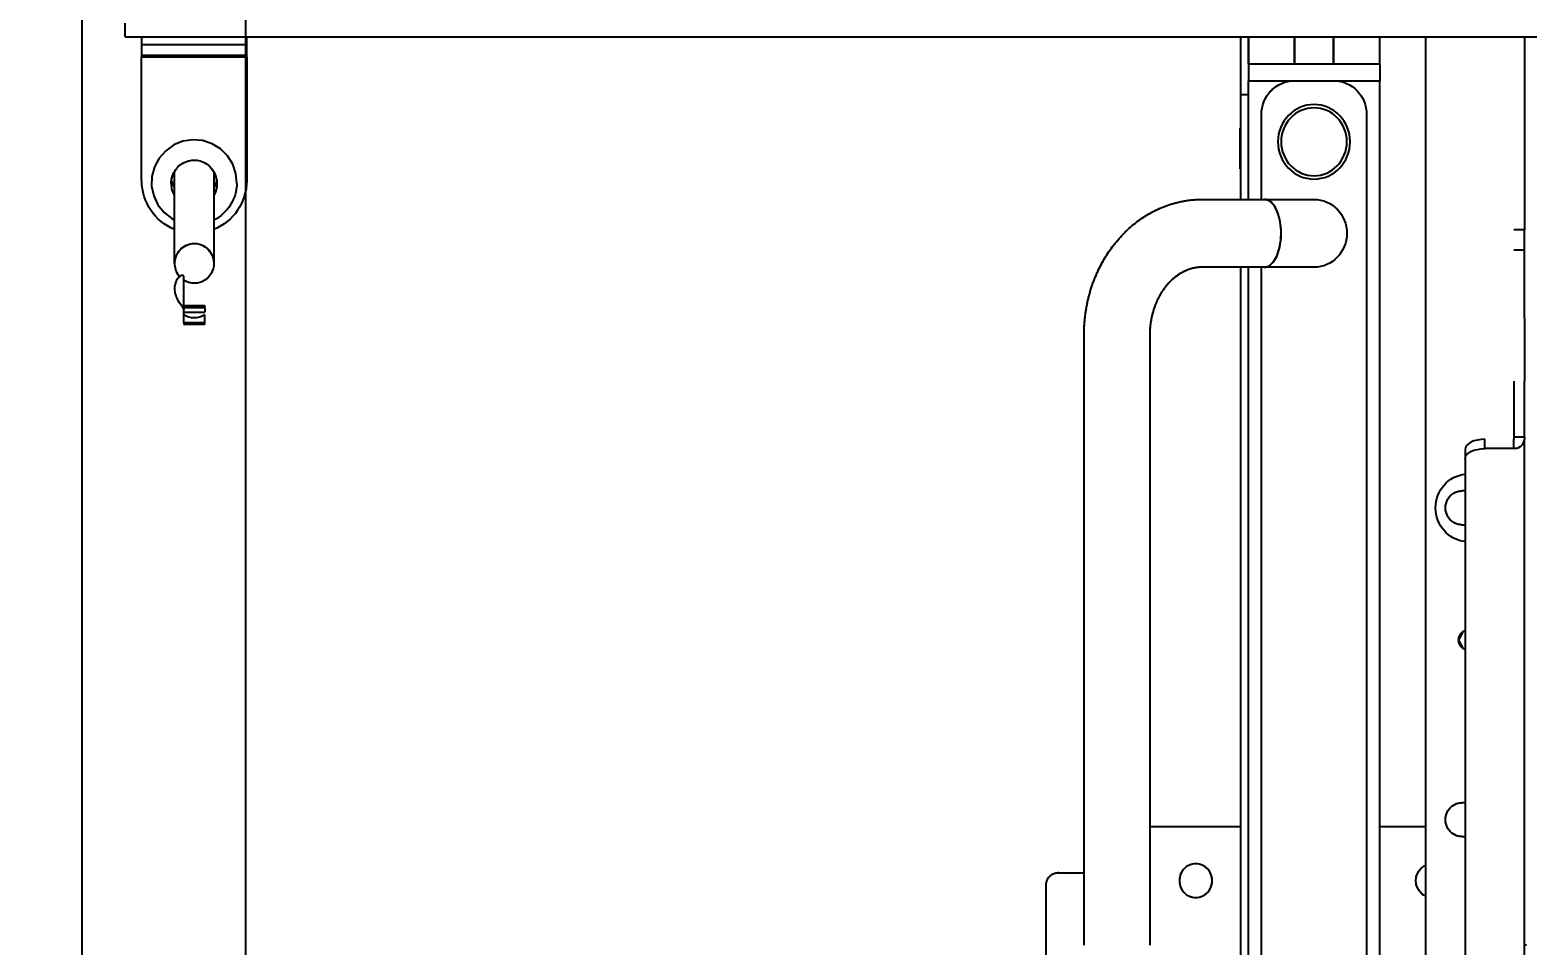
# Model space of a CAD drawing. Header units: centimetres. Extents: x 405564 to 502064, y 46284 to 60634.
# Drawn here: x 454776.46 to 454799.27, y 52494.93 to 52508.87 of the extents above; entities that cross this region are included whole.
import ezdxf
from ezdxf import colors
from ezdxf.entities.mleader import LeaderData, LeaderLine
from ezdxf.math import Vec2, Vec3
from ezdxf.xclip import XClip

# ---------------------------------------------------------------- set-up
doc = ezdxf.new("R2010")
doc.units = ezdxf.units.CM
doc.header["$XCLIPFRAME"] = 0
for name, pattern in [('3+1_3b$0$DASHED', [0.25, 0.125, -0.125]), ('SLD-2点鎖線', [12.7, 6.35, -1.27, 1.27, -1.27, 1.27, -1.27]), ('SLD-実線', [0])]:
    doc.linetypes.add(name, pattern=pattern)
for name, color, linetype in [('---___EB_draft03_cihazlar', 8, 'Continuous'), ('0-KRCN-ASMATAVAN-130426', 8, 'Continuous'), ('AS_DUV', 8, 'Continuous'), ('AS_PYZ_BINA', 8, 'Continuous')]:
    doc.layers.add(name, color=color, linetype=linetype)
doc.layers.add('0-KRCN-MİMARİ-220526', color=8, linetype='Continuous', lineweight=9)
doc.layers.add('OL_Ic', color=8, linetype='Continuous', lineweight=9)
doc.styles.add('Normal_ITL', font='swissi.ttf')

# ---------------------------------------------------------------- blocks, each defined once
blk = doc.blocks.new('SMD Dizgi Makinesi')
at = {"layer": '---___EB_draft03_cihazlar', "linetype": 'SLD-実線'}
for p, q in [((275446.577, -39867.496), (275446.577, -39837.953)), ((275427.119, -39846.175), (275440.441, -39846.175)), ((275432.731, -39846.142), (275432.731, -39846.175)), ((275440.476, -39846.175), (275440.441, -39846.175)), ((275440.476, -39846.175), (275441.326, -39846.175)), ((275440.476, -39846.335), (275440.476, -39846.175)), ((275442.288, -39846.175), (275441.326, -39846.175)), ((275442.288, -39846.175), (275443.322, -39846.175)), ((275443.322, -39846.175), (275443.632, -39846.175)), ((275443.322, -39846.175), (275443.322, -39846.335)), ((275446.577, -39846.175), (275443.632, -39846.175)), ((275443.632, -39846.175), (275443.632, -39846.335)), ((275440.298, -39846.335), (275440.441, -39846.335)), ((275440.298, -39846.335), (275440.298, -39846.776)), ((275440.476, -39846.335), (275440.441, -39846.335)), ((275441.326, -39846.335), (275440.476, -39846.335)), ((275440.252, -39846.988), (275440.272, -39846.943)), ((275440.272, -39846.943), (275440.286, -39846.891)), ((275440.286, -39846.891), (275440.295, -39846.835)), ((275440.295, -39846.835), (275440.298, -39846.776)), ((275440.298, -39846.776), (275440.441, -39846.776)), ((275440.414, -39846.943), (275440.395, -39846.988)), ((275440.429, -39846.891), (275440.414, -39846.943)), ((275440.438, -39846.835), (275440.429, -39846.891)), ((275440.441, -39846.776), (275440.438, -39846.835)), ((275440.141, -39847.076), (275427.134, -39847.076)), ((275434.384, -39847.127), (275434.384, -39847.076)), ((275434.901, -39847.076), (275434.901, -39847.127)), ((275437.248, -39847.1), (275437.248, -39847.076)), ((275437.248, -39847.1), (275437.38, -39847.174)), ((275437.38, -39847.174), (275437.513, -39847.1)), ((275437.513, -39847.076), (275437.513, -39847.1)), ((275439.137, -39847.127), (275439.137, -39847.076)), ((275439.654, -39847.076), (275439.654, -39847.127)), ((275440.141, -39847.076), (275440.172, -39847.071)), ((275440.283, -39847.076), (275440.141, -39847.076)), ((275440.172, -39847.071), (275440.201, -39847.054)), ((275440.201, -39847.054), (275440.228, -39847.026)), ((275440.228, -39847.026), (275440.252, -39846.988)), ((275440.314, -39847.071), (275440.283, -39847.076)), ((275440.343, -39847.054), (275440.314, -39847.071)), ((275440.371, -39847.026), (275440.343, -39847.054)), ((275440.395, -39846.988), (275440.371, -39847.026)), ((275428.236, -39847.677), (275446.577, -39847.677)), ((275434.539, -39848.378), (275434.539, -39847.677)), ((275428.856, -39848.378), (275445.905, -39848.378)), ((275446.163, -39848.378), (275445.905, -39848.378)), ((275445.905, -39848.479), (275445.905, -39848.378)), ((275445.905, -39849.079), (275445.905, -39848.479)), ((275445.905, -39849.079), (275445.905, -39848.479)), ((275446.163, -39848.378), (275446.577, -39848.378)), ((275446.163, -39848.479), (275446.163, -39848.378)), ((275446.163, -39850.281), (275446.163, -39848.479)), ((275445.388, -39848.579), (275429.373, -39848.579)), ((275445.905, -39849.68), (275445.905, -39849.079)), ((275446.163, -39849.079), (275446.577, -39849.079)), ((275446.163, -39849.085), (275446.577, -39849.085)), ((275443.063, -39849.38), (275443.063, -39850.131)), ((275444.097, -39850.131), (275444.097, -39849.38)), ((275445.905, -39850.281), (275445.905, -39849.68)), ((275445.905, -39850.281), (275445.905, -39849.68)), ((275446.163, -39849.674), (275446.577, -39849.674)), ((275446.163, -39849.68), (275446.577, -39849.68)), ((275443.227, -39849.948), (275443.342, -39849.909)), ((275443.254, -39849.937), (275443.374, -39849.901)), ((275443.342, -39849.909), (275443.475, -39849.886)), ((275443.374, -39849.901), (275443.51, -39849.883)), ((275443.475, -39849.886), (275443.615, -39849.881)), ((275443.51, -39849.883), (275443.65, -39849.883)), ((275443.615, -39849.881), (275443.753, -39849.895)), ((275443.65, -39849.883), (275443.786, -39849.901)), ((275443.753, -39849.895), (275443.878, -39849.926)), ((275443.786, -39849.901), (275443.906, -39849.937)), ((275443.063, -39850.131), (275443.083, -39850.063)), ((275443.064, -39850.136), (275443.063, -39850.131)), ((275443.064, -39850.131), (275443.065, -39850.114)), ((275443.064, -39850.131), (275443.064, -39851.083)), ((275443.065, -39850.114), (275443.093, -39850.047)), ((275443.083, -39850.063), (275443.139, -39850.001)), ((275443.093, -39850.047), (275443.158, -39849.987)), ((275443.139, -39850.001), (275443.227, -39849.948)), ((275443.158, -39849.987), (275443.254, -39849.937)), ((275443.878, -39849.926), (275443.981, -39849.973)), ((275443.906, -39849.937), (275444.002, -39849.987)), ((275443.981, -39849.973), (275444.054, -39850.031)), ((275444.002, -39849.987), (275444.067, -39850.047)), ((275444.054, -39850.031), (275444.092, -39850.097)), ((275444.067, -39850.047), (275444.095, -39850.114)), ((275444.092, -39850.097), (275444.097, -39850.136)), ((275444.095, -39850.114), (275444.097, -39850.131)), ((275444.097, -39851.083), (275444.097, -39850.131)), ((275431.697, -39850.181), (275443.064, -39850.181)), ((275444.097, -39850.181), (275445.388, -39850.181)), ((275445.905, -39850.381), (275445.905, -39850.281)), ((275446.163, -39850.381), (275446.163, -39850.281)), ((275431.697, -39850.381), (275443.064, -39850.381)), ((275443.064, -39850.501), (275431.697, -39850.501)), ((275434.539, -39851.883), (275434.539, -39850.501)), ((275444.097, -39850.381), (275445.905, -39850.381)), ((275444.665, -39850.501), (275444.097, -39850.501)), ((275444.562, -39850.501), (275444.562, -39850.511)), ((275445.182, -39850.511), (275444.562, -39850.511)), ((275445.698, -39850.501), (275444.665, -39850.501)), ((275445.182, -39850.511), (275445.182, -39850.501)), ((275445.698, -39850.501), (275445.698, -39850.381)), ((275446.577, -39850.501), (275445.698, -39850.501)), ((275446.163, -39850.381), (275445.905, -39850.381)), ((275446.577, -39850.381), (275446.163, -39850.381)), ((275446.163, -39850.381), (275446.577, -39850.381)), ((275442.03, -39851.883), (275432.731, -39851.883)), ((275432.731, -39852.885), (275442.03, -39852.885)), ((275433.831, -39853.269), (275433.831, -39852.885)), ((275433.641, -39853.469), (275432.317, -39853.469)), ((275446.264, -39865.643), (275444.38, -39865.643)), ((275446.264, -39865.643), (275446.264, -39867.246)), ((275446.264, -39865.643), (275446.577, -39865.643)), ((275446.296, -39867.246), (275446.296, -39865.643)), ((275446.453, -39865.643), (275446.453, -39867.246)), ((275444.34, -39865.794), (275444.49, -39865.808)), ((275444.49, -39865.808), (275444.633, -39865.856)), ((275444.633, -39865.856), (275444.761, -39865.936)), ((275444.761, -39865.936), (275444.867, -39866.043)), ((275444.867, -39866.043), (275444.945, -39866.172)), ((275442.191, -39866.284), (275442.214, -39866.284)), ((275442.191, -39866.284), (275442.191, -39866.605)), ((275442.214, -39866.284), (275442.214, -39866.605)), ((275442.214, -39866.284), (275442.336, -39866.284)), ((275442.378, -39866.605), (275442.378, -39866.284)), ((275442.445, -39866.284), (275442.378, -39866.284)), ((275442.445, -39866.284), (275442.445, -39866.605)), ((275442.453, -39866.284), (275442.453, -39866.605)), ((275442.472, -39866.284), (275442.453, -39866.284)), ((275442.472, -39866.284), (275442.472, -39866.605)), ((275444.516, -39866.144), (275443.119, -39866.144)), ((275444.945, -39866.172), (275444.992, -39866.316)), ((275444.992, -39866.316), (275445.005, -39866.466)), ((275445.005, -39866.466), (275444.982, -39866.616)), ((275442.214, -39866.605), (275442.191, -39866.605)), ((275442.214, -39866.605), (275442.323, -39866.605)), ((275442.323, -39866.605), (275442.83, -39866.605)), ((275442.83, -39866.605), (275442.923, -39866.605)), ((275443.119, -39866.745), (275444.516, -39866.745)), ((275443.803, -39866.784), (275443.781, -39866.745)), ((275443.896, -39866.903), (275443.803, -39866.784)), ((275444.16, -39866.745), (275444.235, -39866.779)), ((275444.235, -39866.779), (275444.349, -39866.795)), ((275444.281, -39866.745), (275444.355, -39866.779)), ((275444.355, -39866.779), (275444.4, -39866.79)), ((275444.926, -39866.756), (275444.839, -39866.879)), ((275444.982, -39866.616), (275444.926, -39866.756)), ((275444.013, -39866.997), (275443.896, -39866.903)), ((275444.15, -39867.062), (275444.013, -39866.997)), ((275444.726, -39866.979), (275444.593, -39867.051)), ((275444.839, -39866.879), (275444.726, -39866.979)), ((275444.297, -39867.093), (275444.15, -39867.062)), ((275444.448, -39867.089), (275444.297, -39867.093)), ((275444.38, -39867.246), (275446.264, -39867.246)), ((275444.593, -39867.051), (275444.448, -39867.089)), ((275446.577, -39867.246), (275446.264, -39867.246)), ((275446.577, -39867.496), (275446.783, -39867.496))]:
    blk.add_line(p, q, dxfattribs=at)
at = {"layer": '---___EB_draft03_cihazlar', "linetype": 'SLD-2点鎖線'}
for p, q in [((275446.577, -39867.496), (275446.577, -39837.953)), ((275427.119, -39846.175), (275440.441, -39846.175)), ((275432.731, -39846.142), (275432.731, -39846.175)), ((275440.476, -39846.175), (275440.441, -39846.175)), ((275440.476, -39846.175), (275441.326, -39846.175)), ((275440.476, -39846.335), (275440.476, -39846.175)), ((275442.288, -39846.175), (275441.326, -39846.175)), ((275442.288, -39846.175), (275443.322, -39846.175)), ((275443.322, -39846.175), (275443.632, -39846.175)), ((275443.322, -39846.175), (275443.322, -39846.335)), ((275446.577, -39846.175), (275443.632, -39846.175)), ((275443.632, -39846.175), (275443.632, -39846.335)), ((275440.298, -39846.335), (275440.441, -39846.335)), ((275440.298, -39846.335), (275440.298, -39846.776)), ((275440.476, -39846.335), (275440.441, -39846.335)), ((275441.326, -39846.335), (275440.476, -39846.335)), ((275440.252, -39846.988), (275440.272, -39846.943)), ((275440.272, -39846.943), (275440.286, -39846.891)), ((275440.286, -39846.891), (275440.295, -39846.835)), ((275440.295, -39846.835), (275440.298, -39846.776)), ((275440.298, -39846.776), (275440.441, -39846.776)), ((275440.414, -39846.943), (275440.395, -39846.988)), ((275440.429, -39846.891), (275440.414, -39846.943)), ((275440.438, -39846.835), (275440.429, -39846.891)), ((275440.441, -39846.776), (275440.438, -39846.835)), ((275440.141, -39847.076), (275427.134, -39847.076)), ((275434.384, -39847.127), (275434.384, -39847.076)), ((275434.901, -39847.076), (275434.901, -39847.127)), ((275437.248, -39847.1), (275437.248, -39847.076)), ((275437.248, -39847.1), (275437.38, -39847.174)), ((275437.38, -39847.174), (275437.513, -39847.1)), ((275437.513, -39847.076), (275437.513, -39847.1)), ((275439.137, -39847.127), (275439.137, -39847.076)), ((275439.654, -39847.076), (275439.654, -39847.127)), ((275440.141, -39847.076), (275440.172, -39847.071)), ((275440.283, -39847.076), (275440.141, -39847.076)), ((275440.172, -39847.071), (275440.201, -39847.054)), ((275440.201, -39847.054), (275440.228, -39847.026)), ((275440.228, -39847.026), (275440.252, -39846.988)), ((275440.314, -39847.071), (275440.283, -39847.076)), ((275440.343, -39847.054), (275440.314, -39847.071)), ((275440.371, -39847.026), (275440.343, -39847.054)), ((275440.395, -39846.988), (275440.371, -39847.026)), ((275428.236, -39847.677), (275446.577, -39847.677)), ((275434.539, -39848.378), (275434.539, -39847.677)), ((275428.856, -39848.378), (275445.905, -39848.378)), ((275446.163, -39848.378), (275445.905, -39848.378)), ((275445.905, -39848.479), (275445.905, -39848.378)), ((275445.905, -39849.079), (275445.905, -39848.479)), ((275445.905, -39849.079), (275445.905, -39848.479)), ((275446.163, -39848.378), (275446.577, -39848.378)), ((275446.163, -39848.479), (275446.163, -39848.378)), ((275446.163, -39850.281), (275446.163, -39848.479)), ((275445.388, -39848.579), (275429.373, -39848.579)), ((275445.905, -39849.68), (275445.905, -39849.079)), ((275446.163, -39849.079), (275446.577, -39849.079)), ((275446.163, -39849.085), (275446.577, -39849.085)), ((275443.063, -39849.38), (275443.063, -39850.131)), ((275444.097, -39850.131), (275444.097, -39849.38)), ((275445.905, -39850.281), (275445.905, -39849.68)), ((275445.905, -39850.281), (275445.905, -39849.68)), ((275446.163, -39849.674), (275446.577, -39849.674)), ((275446.163, -39849.68), (275446.577, -39849.68)), ((275443.227, -39849.948), (275443.342, -39849.909)), ((275443.254, -39849.937), (275443.374, -39849.901)), ((275443.342, -39849.909), (275443.475, -39849.886)), ((275443.374, -39849.901), (275443.51, -39849.883)), ((275443.475, -39849.886), (275443.615, -39849.881)), ((275443.51, -39849.883), (275443.65, -39849.883)), ((275443.615, -39849.881), (275443.753, -39849.895)), ((275443.65, -39849.883), (275443.786, -39849.901)), ((275443.753, -39849.895), (275443.878, -39849.926)), ((275443.786, -39849.901), (275443.906, -39849.937)), ((275443.063, -39850.131), (275443.083, -39850.063)), ((275443.064, -39850.136), (275443.063, -39850.131)), ((275443.064, -39850.131), (275443.065, -39850.114)), ((275443.064, -39850.131), (275443.064, -39851.083)), ((275443.065, -39850.114), (275443.093, -39850.047)), ((275443.083, -39850.063), (275443.139, -39850.001)), ((275443.093, -39850.047), (275443.158, -39849.987)), ((275443.139, -39850.001), (275443.227, -39849.948)), ((275443.158, -39849.987), (275443.254, -39849.937)), ((275443.878, -39849.926), (275443.981, -39849.973)), ((275443.906, -39849.937), (275444.002, -39849.987)), ((275443.981, -39849.973), (275444.054, -39850.031)), ((275444.002, -39849.987), (275444.067, -39850.047)), ((275444.054, -39850.031), (275444.092, -39850.097)), ((275444.067, -39850.047), (275444.095, -39850.114)), ((275444.092, -39850.097), (275444.097, -39850.136)), ((275444.095, -39850.114), (275444.097, -39850.131)), ((275444.097, -39851.083), (275444.097, -39850.131)), ((275431.697, -39850.181), (275443.064, -39850.181)), ((275444.097, -39850.181), (275445.388, -39850.181)), ((275445.905, -39850.381), (275445.905, -39850.281)), ((275446.163, -39850.381), (275446.163, -39850.281)), ((275431.697, -39850.381), (275443.064, -39850.381)), ((275443.064, -39850.501), (275431.697, -39850.501)), ((275434.539, -39851.883), (275434.539, -39850.501)), ((275444.097, -39850.381), (275445.905, -39850.381)), ((275444.665, -39850.501), (275444.097, -39850.501)), ((275444.562, -39850.501), (275444.562, -39850.511)), ((275445.182, -39850.511), (275444.562, -39850.511)), ((275445.698, -39850.501), (275444.665, -39850.501)), ((275445.182, -39850.511), (275445.182, -39850.501)), ((275445.698, -39850.501), (275445.698, -39850.381)), ((275446.577, -39850.501), (275445.698, -39850.501)), ((275446.163, -39850.381), (275445.905, -39850.381)), ((275446.163, -39850.381), (275446.577, -39850.381)), ((275446.577, -39850.381), (275446.163, -39850.381)), ((275442.03, -39851.883), (275432.731, -39851.883)), ((275432.731, -39852.885), (275442.03, -39852.885)), ((275433.831, -39853.269), (275433.831, -39852.885)), ((275433.641, -39853.469), (275432.317, -39853.469)), ((275446.264, -39865.643), (275444.38, -39865.643)), ((275446.264, -39865.643), (275446.577, -39865.643)), ((275446.264, -39865.643), (275446.264, -39867.246)), ((275446.296, -39867.246), (275446.296, -39865.643)), ((275446.453, -39865.643), (275446.453, -39867.246)), ((275444.34, -39865.794), (275444.49, -39865.808)), ((275444.49, -39865.808), (275444.633, -39865.856)), ((275444.633, -39865.856), (275444.761, -39865.936)), ((275444.761, -39865.936), (275444.867, -39866.043)), ((275444.867, -39866.043), (275444.945, -39866.172)), ((275442.191, -39866.284), (275442.191, -39866.605)), ((275442.191, -39866.284), (275442.214, -39866.284)), ((275442.214, -39866.284), (275442.214, -39866.605)), ((275442.214, -39866.284), (275442.336, -39866.284)), ((275442.378, -39866.605), (275442.378, -39866.284)), ((275442.445, -39866.284), (275442.378, -39866.284)), ((275442.445, -39866.284), (275442.445, -39866.605)), ((275442.453, -39866.284), (275442.453, -39866.605)), ((275442.472, -39866.284), (275442.453, -39866.284)), ((275442.472, -39866.284), (275442.472, -39866.605)), ((275444.516, -39866.144), (275443.119, -39866.144)), ((275444.945, -39866.172), (275444.992, -39866.316)), ((275444.992, -39866.316), (275445.005, -39866.466)), ((275445.005, -39866.466), (275444.982, -39866.616)), ((275442.214, -39866.605), (275442.191, -39866.605)), ((275442.214, -39866.605), (275442.323, -39866.605)), ((275442.323, -39866.605), (275442.83, -39866.605)), ((275442.83, -39866.605), (275442.923, -39866.605)), ((275443.119, -39866.745), (275444.516, -39866.745)), ((275443.803, -39866.784), (275443.781, -39866.745)), ((275443.896, -39866.903), (275443.803, -39866.784)), ((275444.16, -39866.745), (275444.235, -39866.779)), ((275444.235, -39866.779), (275444.349, -39866.795)), ((275444.281, -39866.745), (275444.355, -39866.779)), ((275444.355, -39866.779), (275444.4, -39866.79)), ((275444.926, -39866.756), (275444.839, -39866.879)), ((275444.982, -39866.616), (275444.926, -39866.756)), ((275444.013, -39866.997), (275443.896, -39866.903)), ((275444.15, -39867.062), (275444.013, -39866.997)), ((275444.726, -39866.979), (275444.593, -39867.051)), ((275444.839, -39866.879), (275444.726, -39866.979)), ((275444.297, -39867.093), (275444.15, -39867.062)), ((275444.448, -39867.089), (275444.297, -39867.093)), ((275444.38, -39867.246), (275446.264, -39867.246)), ((275444.593, -39867.051), (275444.448, -39867.089)), ((275446.577, -39867.246), (275446.264, -39867.246)), ((275446.577, -39867.496), (275446.783, -39867.496))]:
    blk.add_line(p, q, dxfattribs=at)
at = {"layer": '---___EB_draft03_cihazlar', "color": 1, "linetype": '3+1_3b$0$DASHED', "ltscale": 150}
blk.add_lwpolyline([(275341.077, -39731.157), (275757.077, -39731.157), (275757.077, -39868.157), (275341.077, -39868.157), (275341.077, -39731.157)], dxfattribs=at)
at = {"layer": '---___EB_draft03_cihazlar', "color": 1}
blk.add_lwpolyline([(275426.077, -39731.157), (275672.077, -39731.157), (275672.077, -39868.157), (275426.077, -39868.157), (275426.077, -39731.157)], dxfattribs=at)
at = {"layer": '---___EB_draft03_cihazlar', "linetype": 'SLD-実線'}
for centre, major_axis, start_param, end_param in [((275440.453, -39846.325), (-0.155, 0), 4.792085, 6.351921), ((275434.642, -39847.127), (-0.258, 0), 0, 3.141593), ((275437.38, -39847.026), (-0.155, 0), 0.339837, 1.570796), ((275437.38, -39847.026), (-0.155, 0), 1.570796, 2.801756), ((275439.395, -39847.026), (-0.517, 0), 0.100167, 3.041425), ((275439.395, -39847.127), (-0.258, 0), 0, 3.141593), ((275433.712, -39847.577), (-0.258, 0), 0.411517, 2.730076), ((275445.388, -39849.079), (-0.517, 0), 3.141593, 4.712389), ((275443.58, -39849.38), (-0.517, 0), 3.141593, 6.283185), ((275444.975, -39849.38), (-0.568, 0), 4.712389, 10.995574), ((275444.975, -39849.38), (-0.517, 0), 4.712389, 10.995574), ((275445.388, -39849.68), (-0.517, 0), 1.570796, 3.141593), ((275433.712, -39851.182), (-0.258, 0), 4.712389, 10.995574), ((275444.389, -39866.42), (-0.801, 0), 4.723375, 5.920142), ((275444.362, -39866.421), (-0.647, 0), 4.746045, 5.826262), ((275444.337, -39866.447), (-0.359, 0), 1.604229, 5.226821), ((275444.461, -39866.425), (-0.342, 0), 4.892094, 5.269936), ((275442.609, -39866.445), (-0.319, 0), 5.738517, 6.827854), ((275443.128, -39866.444), (-0.31, 0), 4.740306, 6.846879), ((275443.119, -39866.442), (-0.307, 0), 0.855569, 4.710572), ((275444.389, -39866.469), (-0.801, 0), 0.363043, 1.559811)]:
    blk.add_ellipse(centre, major_axis=major_axis, ratio=0.969208, start_param=start_param, end_param=end_param, dxfattribs=at)
at = {"layer": '---___EB_draft03_cihazlar', "linetype": 'SLD-2点鎖線'}
for centre, major_axis, start_param, end_param in [((275440.453, -39846.325), (-0.155, 0), 4.792085, 6.351921), ((275434.642, -39847.127), (-0.258, 0), 0, 3.141593), ((275437.38, -39847.026), (-0.155, 0), 0.339837, 1.570796), ((275437.38, -39847.026), (-0.155, 0), 1.570796, 2.801756), ((275439.395, -39847.026), (-0.517, 0), 0.100167, 3.041425), ((275439.395, -39847.127), (-0.258, 0), 0, 3.141593), ((275433.712, -39847.577), (-0.258, 0), 0.411517, 2.730076), ((275445.388, -39849.079), (-0.517, 0), 3.141593, 4.712389), ((275443.58, -39849.38), (-0.517, 0), 3.141593, 6.283185), ((275444.975, -39849.38), (-0.568, 0), 4.712389, 10.995574), ((275444.975, -39849.38), (-0.517, 0), 4.712389, 10.995574), ((275445.388, -39849.68), (-0.517, 0), 1.570796, 3.141593), ((275433.712, -39851.182), (-0.258, 0), 4.712389, 10.995574), ((275444.389, -39866.42), (-0.801, 0), 4.723375, 5.920142), ((275444.362, -39866.421), (-0.647, 0), 4.746045, 5.826262), ((275444.337, -39866.447), (-0.359, 0), 1.604229, 5.226821), ((275444.461, -39866.425), (-0.342, 0), 4.892094, 5.269936), ((275442.609, -39866.445), (-0.319, 0), 5.738517, 6.827854), ((275443.128, -39866.444), (-0.31, 0), 4.740306, 6.846879), ((275443.119, -39866.442), (-0.307, 0), 0.855569, 4.710572), ((275444.389, -39866.469), (-0.801, 0), 0.363043, 1.559811)]:
    blk.add_ellipse(centre, major_axis=major_axis, ratio=0.969208, start_param=start_param, end_param=end_param, dxfattribs=at)
for points, knots in [([(275443.063, -39851.083), (275443.063, -39851.102), (275443.061, -39851.167), (275443.037, -39851.278), (275442.976, -39851.412), (275442.885, -39851.537), (275442.768, -39851.647), (275442.629, -39851.738), (275442.472, -39851.81), (275442.302, -39851.859), (275442.152, -39851.881), (275442.061, -39851.883), (275442.03, -39851.883)], [0, 0, 0, 0, 0.047981, 0.170414, 0.290653, 0.406296, 0.517855, 0.626669, 0.733837, 0.84006, 0.945747, 1, 1, 1, 1]), ([(275442.03, -39852.885), (275442.081, -39852.884), (275442.219, -39852.881), (275442.443, -39852.853), (275442.697, -39852.794), (275442.941, -39852.706), (275443.171, -39852.592), (275443.382, -39852.454), (275443.571, -39852.292), (275443.736, -39852.111), (275443.872, -39851.913), (275443.978, -39851.702), (275444.051, -39851.481), (275444.091, -39851.274), (275444.095, -39851.14), (275444.097, -39851.083)], [0, 0, 0, 0, 0.047501, 0.129388, 0.211378, 0.293394, 0.375374, 0.457231, 0.538867, 0.620169, 0.701029, 0.781381, 0.861203, 0.940538, 1, 1, 1, 1]), ([(275433.831, -39853.269), (275433.828, -39853.295), (275433.822, -39853.348), (275433.778, -39853.414), (275433.716, -39853.46), (275433.666, -39853.466), (275433.641, -39853.469)], [0, 0, 0, 0, 0.250001, 0.500011, 0.750005, 1, 1, 1, 1]), ([(275442.923, -39866.605), (275442.929, -39866.607), (275442.941, -39866.612), (275442.937, -39866.645), (275442.908, -39866.686), (275442.855, -39866.722), (275442.788, -39866.744), (275442.71, -39866.747), (275442.63, -39866.73), (275442.556, -39866.694), (275442.497, -39866.653), (275442.454, -39866.62), (275442.429, -39866.606), (275442.419, -39866.605), (275442.417, -39866.605)], [0, 0, 0, 0, 0.092756, 0.185662, 0.274898, 0.358095, 0.443333, 0.52935, 0.620339, 0.711524, 0.798489, 0.881363, 0.968399, 1, 1, 1, 1])]:
    blk.add_open_spline(points, degree=3, knots=knots, dxfattribs=at)
at = {"layer": '---___EB_draft03_cihazlar', "linetype": 'SLD-実線'}
for points, knots in [([(275443.063, -39851.083), (275443.063, -39851.102), (275443.061, -39851.167), (275443.037, -39851.278), (275442.976, -39851.412), (275442.885, -39851.537), (275442.768, -39851.647), (275442.629, -39851.738), (275442.472, -39851.81), (275442.302, -39851.859), (275442.152, -39851.881), (275442.061, -39851.883), (275442.03, -39851.883)], [0, 0, 0, 0, 0.047981, 0.170414, 0.290653, 0.406296, 0.517855, 0.626669, 0.733837, 0.84006, 0.945747, 1, 1, 1, 1]), ([(275442.03, -39852.885), (275442.081, -39852.884), (275442.219, -39852.881), (275442.443, -39852.853), (275442.697, -39852.794), (275442.941, -39852.706), (275443.171, -39852.592), (275443.382, -39852.454), (275443.571, -39852.292), (275443.736, -39852.111), (275443.872, -39851.913), (275443.978, -39851.702), (275444.051, -39851.481), (275444.091, -39851.274), (275444.095, -39851.14), (275444.097, -39851.083)], [0, 0, 0, 0, 0.047501, 0.129388, 0.211378, 0.293394, 0.375374, 0.457231, 0.538867, 0.620169, 0.701029, 0.781381, 0.861203, 0.940538, 1, 1, 1, 1]), ([(275433.831, -39853.269), (275433.828, -39853.295), (275433.822, -39853.348), (275433.778, -39853.414), (275433.716, -39853.46), (275433.666, -39853.466), (275433.641, -39853.469)], [0, 0, 0, 0, 0.250001, 0.500011, 0.750005, 1, 1, 1, 1]), ([(275442.923, -39866.605), (275442.929, -39866.607), (275442.941, -39866.612), (275442.937, -39866.645), (275442.908, -39866.686), (275442.855, -39866.722), (275442.788, -39866.744), (275442.71, -39866.747), (275442.63, -39866.73), (275442.556, -39866.694), (275442.497, -39866.653), (275442.454, -39866.62), (275442.429, -39866.606), (275442.419, -39866.605), (275442.417, -39866.605)], [0, 0, 0, 0, 0.092756, 0.185662, 0.274898, 0.358095, 0.443333, 0.52935, 0.620339, 0.711524, 0.798489, 0.881363, 0.968399, 1, 1, 1, 1])]:
    blk.add_open_spline(points, degree=3, knots=knots, dxfattribs=at)
blk = doc.blocks.new('A$Ca63a641c')
at = {"layer": 'AS_PYZ_BINA'}
ml = blk.add_multileader_mtext('Standard', dxfattribs=at)
ml.set_content('EST boyalı panel çit ve panel çit kapı (AS 51.101)', color=256, style='Normal_ITL')
ml.set_leader_properties()
ml.build(insert=Vec2(0, 0))
ml.multileader.update_dxf_attribs({"dogleg_length": 0.379, "arrow_head_size": 17.043, "scale": 75})
ctx = ml.context
ctx.base_point, ctx.scale, ctx.char_height, ctx.arrow_head_size, ctx.landing_gap_size, ctx.plane_origin = Vec3(140.513, 464.302), 75, 20, 17.043, 14.202, Vec3(92.505, 620.113)
notes = []
notes.append((ctx, [(0, (1, 1, 0), (112.109, 464.302), (1, 0), 28.404, [(0, [(68.504, 410)], 0, [])])]))
ctx.mtext.insert, ctx.mtext.width, ctx.mtext.flow_direction = Vec3(154.715, 477.513), 604.56338, 5
for ctx, leaders in notes:
    for number, flags, end, landing, length, lines in leaders:
        leader = LeaderData()
        leader.index, (leader.has_last_leader_line, leader.has_dogleg_vector, leader.attachment_direction) = number, flags
        leader.last_leader_point, leader.dogleg_vector, leader.dogleg_length = Vec3(end), Vec3(landing), length
        for number, points, colour, breaks in lines:
            line = LeaderLine()
            line.index, line.vertices, line.color, line.breaks = number, Vec3.list(points), colors.encode_raw_color(colour), breaks
            leader.lines.append(line)
        ctx.leaders.append(leader)
blk = doc.blocks.new('A$C85dec720')
at = {"layer": 'OL_Ic'}
blk.add_blockref('A$Ca63a641c', (5315.078, 5344.253, 28.4), dxfattribs=at)
blk = doc.blocks.new('A$C6A10300A')
at = {"layer": '---___EB_draft03_cihazlar', "xscale": -1, "rotation": 270}
blk.add_blockref('SMD Dizgi Makinesi', (56581.337, -283571.821), dxfattribs=at)
at = {"layer": 'AS_DUV'}
ref = blk.add_blockref('A$C85dec720', (28900.964, -17748.984), dxfattribs=dict(at, rotation=105.0255580063709))
XClip(ref).set_block_clipping_path([(6220.3367769278, 6783.7313721173), (4126.4071464743, -1017.0000000052), (7354.8298234051, -1883.5969356479), (9448.7594538586, 5917.1344364745)])

msp = doc.modelspace()

# ---------------------------------------------------------------- linework, layer by layer
at = {"layer": '0-KRCN-ASMATAVAN-130426'}
msp.add_line((454779.746, 52222.563), (454779.746, 53422.563), dxfattribs=at)

# ---------------------------------------------------------------- next in the draw order: block references
at = {"layer": '0-KRCN-MİMARİ-220526'}
msp.add_blockref('A$C6A10300A', (438064.066, 60634.016), dxfattribs=at)

doc.saveas('drawing.dxf')
